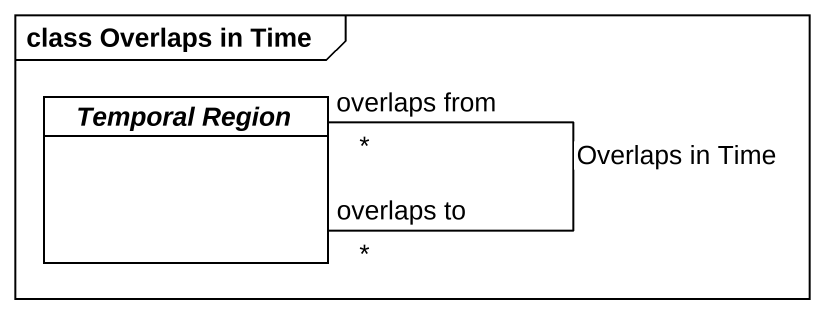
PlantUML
@startuml
mainframe class Overlaps in Time
hide circle
hide empty members
abstract class "Temporal Region" as Temporal_Region
Temporal_Region "overlaps to\n*" -- "overlaps from\n*" Temporal_Region : Overlaps in Time
@enduml
